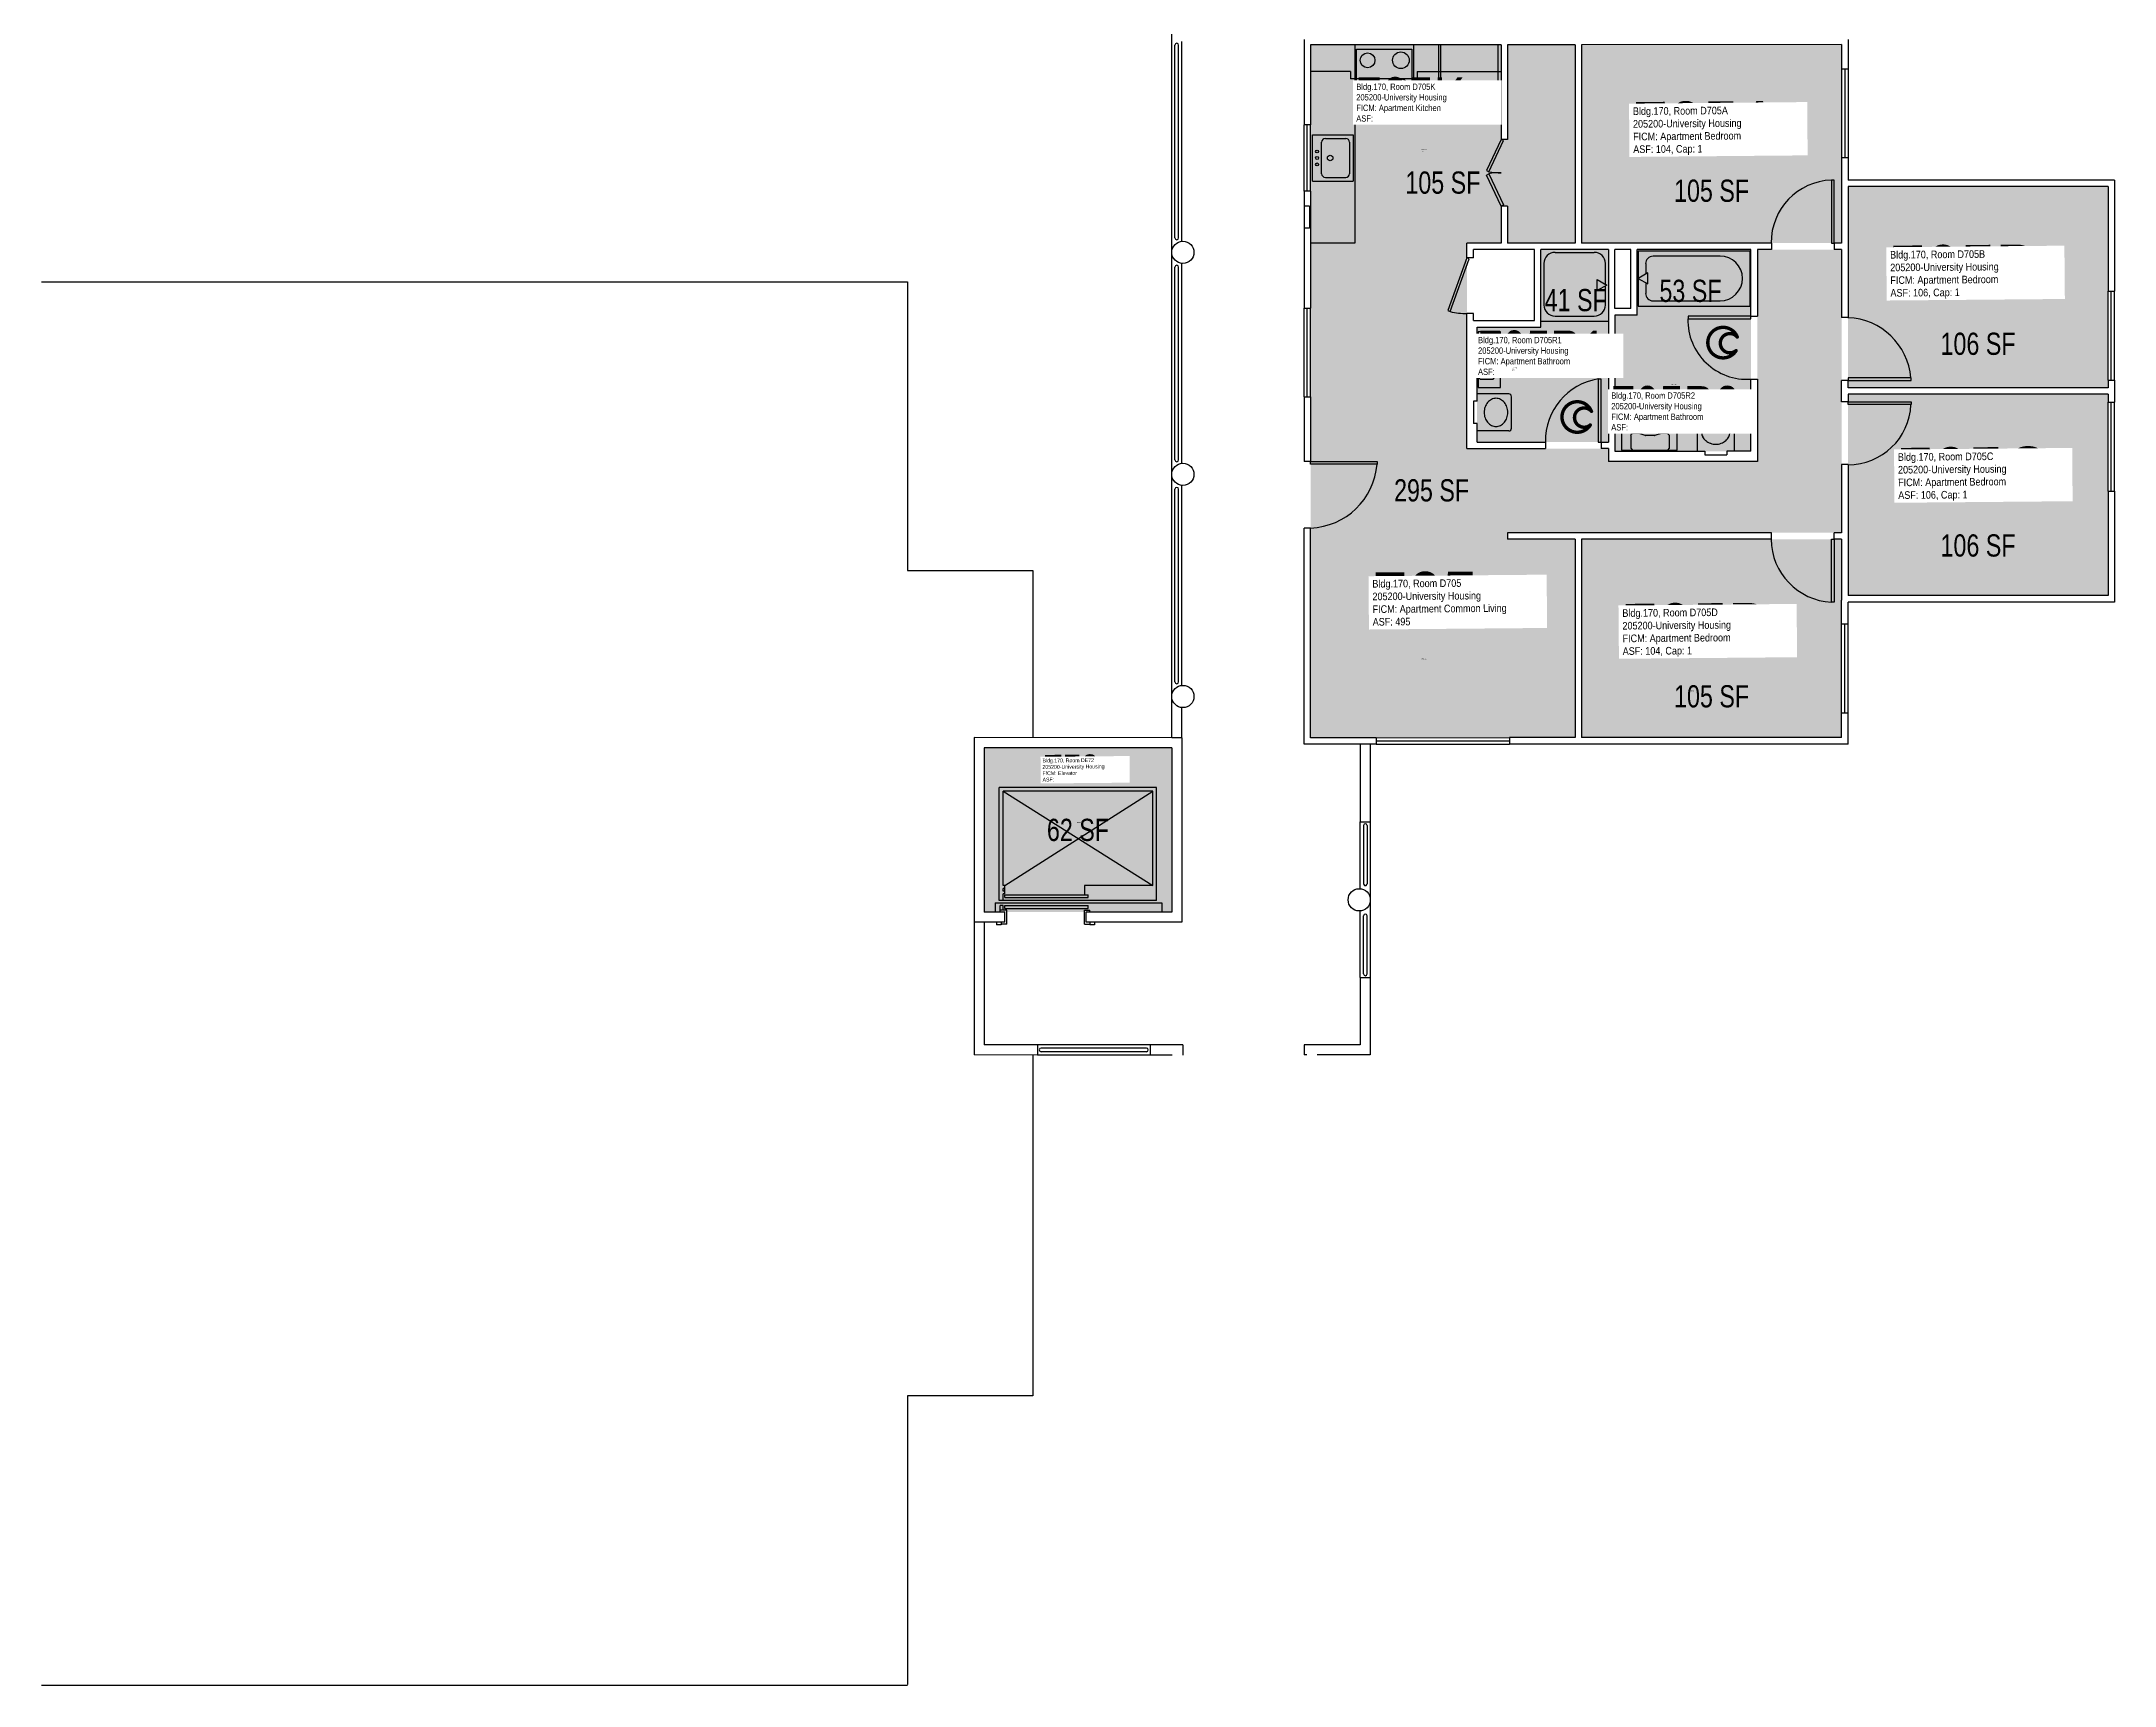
# Model space of a CAD drawing. Header units: inches. Extents: x -90 to 1915, y -86 to 2058.
# Drawn here: x 746 to 1866, y -86 to 802 of the extents above; entities that cross this region are included whole.
import ezdxf
from ezdxf.enums import TextEntityAlignment as Align

# ---------------------------------------------------------------- set-up
doc = ezdxf.new("R2010")
doc.units = ezdxf.units.IN
doc.header["$LTSCALE"] = 10
doc.header["$MEASUREMENT"] = 0
doc.layers.get('0').update_dxf_attribs({"linetype": 'CONTINUOUS'})
for name, color, linetype in [('A-COLS', 5, 'CONTINUOUS'), ('A-DOOR', 2, 'CONTINUOUS'), ('A-FLOR', 3, 'CONTINUOUS'), ('A-GLAZ', 1, 'CONTINUOUS'), ('A-IDEN-ICON', 4, 'CONTINUOUS'), ('A-IDEN-RNUM', 7, 'CONTINUOUS'), ('A-IDEN-SNUM', 4, 'CONTINUOUS'), ('A-IDEN-VNUM', 4, 'CONTINUOUS'), ('A-ROOF', 2, 'CONTINUOUS'), ('A-WALL', 5, 'CONTINUOUS'), ('AREA-TEXT', 3, 'CONTINUOUS'), ('P-SANR-FIXT', 2, 'CONTINUOUS'), ('Rooms-Category-Color', 7, 'CONTINUOUS'), ('Rooms-College-Color', 7, 'CONTINUOUS'), ('Rooms-Department-Color', 7, 'CONTINUOUS'), ('Rooms-Division-Color', 7, 'CONTINUOUS'), ('Rooms-Information', 7, 'CONTINUOUS')]:
    doc.layers.add(name, color=color, linetype=linetype)
doc.styles.add('CP_AREA', font='arial.ttf', dxfattribs={"height": 15})
doc.styles.add('CP_ROOMSNUMBER', font='arial.ttf', dxfattribs={"height": 1})
doc.styles.add('CP_ROOMVNUMBER', font='arial.ttf', dxfattribs={"width": 0.85, "height": 0.075})

# ---------------------------------------------------------------- blocks, each defined once
blk = doc.blocks.new('CPBATH')
at = {"color": 0, "linetype": 'ByBlock', "const_width": 0.0127}
for points in [[(0.0571, 0.0168, 0.861492), (-0.0551, 0, 1)], [(-0.0551, 0, 0.726902), (0.0487, -0.0337, 1)], [(0.0571, 0.0168, 0.729002), (-0.0084, -0.0042, 1)], [(-0.0084, -0.0042, 0.609468), (0.0487, -0.0337, 1)]]:
    blk.add_lwpolyline(points, format="xyb", dxfattribs=at)
at = {"color": 0, "linetype": 'ByBlock', "const_width": 0.00637}
for points in [[(0.0544, 0.0152, 1), (0.0599, 0.0184, 1)], [(0.0459, -0.0353, 1), (0.0515, -0.0321, 1)]]:
    blk.add_lwpolyline(points, format="xyb", close=True, dxfattribs=at)

msp = doc.modelspace()

# ---------------------------------------------------------------- hatches: boundary and pattern name
at = {"layer": 'Rooms-Category-Color', "true_color": 0x728ef3}
for points in [[(1534.8, 693.3), (1431.8, 693.3), (1431.8, 800.5), (1534.8, 800.5), (1534.8, 749.2), (1538.3, 749.2), (1538.3, 800.5), (1574.8, 800.5), (1574.8, 693.2), (1538.3, 693.2), (1538.3, 713.2), (1534.8, 713.2)], [(1578.3, 693.3), (1578.3, 800.5), (1718.8, 800.6), (1718.8, 693.3)], [(1722.3, 615.1), (1722.3, 723.8), (1862.8, 723.8), (1862.8, 615.1)], [(1718.8, 689.8), (1718.8, 536.8), (1538.3, 536.8), (1538.3, 533.3), (1574.8, 533.3), (1574.8, 426), (1431.8, 426), (1431.8, 693.3), (1516.3, 693.3), (1516.3, 582.3), (1592.8, 582.3), (1592.8, 575.3), (1673.3, 575.3), (1673.3, 689.8)], [(1521.8, 647.9), (1556.3, 647.9), (1556.3, 689.7), (1592.8, 689.7), (1592.8, 585.8), (1521.8, 585.8)], [(1669.8, 689.8), (1669.8, 580.8), (1596.3, 580.8), (1596.3, 654.4), (1608.3, 654.4), (1608.3, 689.7)], [(1722.3, 502.8), (1722.3, 611.6), (1862.8, 611.6), (1862.8, 502.8)], [(1578.3, 426.1), (1578.3, 533.3), (1718.8, 533.3), (1718.8, 426.1)]]:
    msp.add_hatch(color=171, dxfattribs=at).paths.add_polyline_path(points)
at = {"layer": 'Rooms-Category-Color', "true_color": 0xadadad}
msp.add_hatch(color=253, dxfattribs=at).paths.add_polyline_path([(1356.8, 420.5), (1255.5, 420.6), (1255.5, 331.8), (1356.8, 331.8)])
at = {"layer": 'Rooms-College-Color', "true_color": 0xadadad}
for points in [[(1534.8, 693.3), (1431.8, 693.3), (1431.8, 800.5), (1534.8, 800.5), (1534.8, 749.2), (1538.3, 749.2), (1538.3, 800.5), (1574.8, 800.5), (1574.8, 693.2), (1538.3, 693.2), (1538.3, 713.2), (1534.8, 713.2)], [(1578.3, 693.3), (1578.3, 800.5), (1718.8, 800.6), (1718.8, 693.3)], [(1722.3, 615.1), (1722.3, 723.8), (1862.8, 723.8), (1862.8, 615.1)], [(1718.8, 689.8), (1718.8, 536.8), (1538.3, 536.8), (1538.3, 533.3), (1574.8, 533.3), (1574.8, 426), (1431.8, 426), (1431.8, 693.3), (1516.3, 693.3), (1516.3, 582.3), (1592.8, 582.3), (1592.8, 575.3), (1673.3, 575.3), (1673.3, 689.8)], [(1521.8, 647.9), (1556.3, 647.9), (1556.3, 689.7), (1592.8, 689.7), (1592.8, 585.8), (1521.8, 585.8)], [(1669.8, 689.8), (1669.8, 580.8), (1596.3, 580.8), (1596.3, 654.4), (1608.3, 654.4), (1608.3, 689.7)], [(1722.3, 502.8), (1722.3, 611.6), (1862.8, 611.6), (1862.8, 502.8)], [(1578.3, 426.1), (1578.3, 533.3), (1718.8, 533.3), (1718.8, 426.1)], [(1356.8, 420.5), (1255.5, 420.6), (1255.5, 331.8), (1356.8, 331.8)]]:
    msp.add_hatch(color=253, dxfattribs=at).paths.add_polyline_path(points)
at = {"layer": 'Rooms-Department-Color', "true_color": 0x604aed}
for points in [[(1534.8, 693.3), (1431.8, 693.3), (1431.8, 800.5), (1534.8, 800.5), (1534.8, 749.2), (1538.3, 749.2), (1538.3, 800.5), (1574.8, 800.5), (1574.8, 693.2), (1538.3, 693.2), (1538.3, 713.2), (1534.8, 713.2)], [(1578.3, 693.3), (1578.3, 800.5), (1718.8, 800.6), (1718.8, 693.3)], [(1722.3, 615.1), (1722.3, 723.8), (1862.8, 723.8), (1862.8, 615.1)], [(1718.8, 689.8), (1718.8, 536.8), (1538.3, 536.8), (1538.3, 533.3), (1574.8, 533.3), (1574.8, 426), (1431.8, 426), (1431.8, 693.3), (1516.3, 693.3), (1516.3, 582.3), (1592.8, 582.3), (1592.8, 575.3), (1673.3, 575.3), (1673.3, 689.8)], [(1521.8, 647.9), (1556.3, 647.9), (1556.3, 689.7), (1592.8, 689.7), (1592.8, 585.8), (1521.8, 585.8)], [(1669.8, 689.8), (1669.8, 580.8), (1596.3, 580.8), (1596.3, 654.4), (1608.3, 654.4), (1608.3, 689.7)], [(1722.3, 502.8), (1722.3, 611.6), (1862.8, 611.6), (1862.8, 502.8)], [(1578.3, 426.1), (1578.3, 533.3), (1718.8, 533.3), (1718.8, 426.1)]]:
    msp.add_hatch(color=173, dxfattribs=at).paths.add_polyline_path(points)
at = {"layer": 'Rooms-Department-Color', "true_color": 0xacacac}
msp.add_hatch(color=253, dxfattribs=at).paths.add_polyline_path([(1356.8, 420.5), (1255.5, 420.6), (1255.5, 331.8), (1356.8, 331.8)])
at = {"layer": 'Rooms-Division-Color', "true_color": 0x604aed}
for points in [[(1534.8, 693.3), (1431.8, 693.3), (1431.8, 800.5), (1534.8, 800.5), (1534.8, 749.2), (1538.3, 749.2), (1538.3, 800.5), (1574.8, 800.5), (1574.8, 693.2), (1538.3, 693.2), (1538.3, 713.2), (1534.8, 713.2)], [(1578.3, 693.3), (1578.3, 800.5), (1718.8, 800.6), (1718.8, 693.3)], [(1722.3, 615.1), (1722.3, 723.8), (1862.8, 723.8), (1862.8, 615.1)], [(1718.8, 689.8), (1718.8, 536.8), (1538.3, 536.8), (1538.3, 533.3), (1574.8, 533.3), (1574.8, 426), (1431.8, 426), (1431.8, 693.3), (1516.3, 693.3), (1516.3, 582.3), (1592.8, 582.3), (1592.8, 575.3), (1673.3, 575.3), (1673.3, 689.8)], [(1521.8, 647.9), (1556.3, 647.9), (1556.3, 689.7), (1592.8, 689.7), (1592.8, 585.8), (1521.8, 585.8)], [(1669.8, 689.8), (1669.8, 580.8), (1596.3, 580.8), (1596.3, 654.4), (1608.3, 654.4), (1608.3, 689.7)], [(1722.3, 502.8), (1722.3, 611.6), (1862.8, 611.6), (1862.8, 502.8)], [(1578.3, 426.1), (1578.3, 533.3), (1718.8, 533.3), (1718.8, 426.1)]]:
    msp.add_hatch(color=173, dxfattribs=at).paths.add_polyline_path(points)
at = {"layer": 'Rooms-Division-Color', "true_color": 0xadadad}
msp.add_hatch(color=253, dxfattribs=at).paths.add_polyline_path([(1356.8, 420.5), (1255.5, 420.6), (1255.5, 331.8), (1356.8, 331.8)])

# ---------------------------------------------------------------- linework, layer by layer
at = {"layer": 'A-COLS'}
for centre in [(1362.8, 688.3, 0), (1362.8, 568.3, 0), (1362.8, 448.3, 0), (1458.1, 338.4, 0)]:
    msp.add_circle(centre, 6, dxfattribs=at)
at = {"layer": 'A-DOOR'}
for p, q in [((1534.8, 749.3), (1526.9, 732.5)), ((1528.2, 731.9), (1536, 748.7)), ((1536, 748.7), (1534.8, 749.3)), ((1526.9, 732.5), (1528.2, 731.9)), ((1526.9, 730.1), (1528.2, 730.7)), ((1534.8, 713.3), (1526.9, 730.1)), ((1528.2, 730.7), (1536, 713.9)), ((1713.3, 727.3), (1713.3, 693.3)), ((1714.8, 727.3), (1713.3, 727.3)), ((1714.8, 693.3), (1714.8, 727.3)), ((1536, 713.9), (1534.8, 713.3)), ((1516.3, 685.3), (1506, 656.8)), ((1507.3, 656.3), (1517.6, 684.8)), ((1517.6, 684.8), (1516.3, 685.3)), ((1713.3, 693.3), (1714.8, 693.3)), ((1506, 656.8), (1507.3, 656.3)), ((1635.8, 653.8), (1635.8, 652.4)), ((1669.8, 653.8), (1635.8, 653.8)), ((1635.8, 652.4), (1669.8, 652.4)), ((1669.8, 652.4), (1669.8, 653.8)), ((1587.3, 619.8), (1587.3, 585.8)), ((1588.8, 619.8), (1587.3, 619.8)), ((1588.8, 585.8), (1588.8, 619.8)), ((1756.3, 620.5), (1722.3, 620.5)), ((1722.3, 620.5), (1722.3, 619.1)), ((1722.3, 619.1), (1756.3, 619.1)), ((1756.3, 619.1), (1756.3, 620.5)), ((1722.3, 607.6), (1756.3, 607.6)), ((1722.3, 606.1), (1722.3, 607.6)), ((1756.3, 606.1), (1722.3, 606.1)), ((1756.3, 607.6), (1756.3, 606.1)), ((1587.3, 585.8), (1588.8, 585.8)), ((1431.8, 575.3), (1467.8, 575.3)), ((1431.8, 573.9), (1431.8, 575.3)), ((1467.8, 573.9), (1431.8, 573.9)), ((1467.8, 575.3), (1467.8, 573.9)), ((1713.3, 499.3), (1713.3, 533.3)), ((1713.3, 533.3), (1714.8, 533.3)), ((1714.8, 533.3), (1714.8, 499.3)), ((1714.8, 499.3), (1713.3, 499.3))]:
    msp.add_line(p, q, dxfattribs=at)
for centre, radius, start, end in [((1533.6, 757), 25.7, 257.7961, 272.6014), ((1533.6, 705.6), 25.7, 87.4007, 102.2059), ((1714.5, 693.6), 33.8, 92.006, 180.4338), ((1517.2, 701.8), 46.6, 257.7313, 268.8644), ((1667.6, 651.6), 31.9, 178.618, 273.8219), ((1720.9, 617.6), 35.4, 4.5734, 87.8665), ((1592.6, 586.4), 33.9, 98.9497, 180.9458), ((1722.3, 607.5), 34, 269.9183, 357.646), ((1430.3, 576.9), 37.6, 272.2533, 355.4491), ((1715.1, 533.6), 34.4, 180.5595, 267.0048)]:
    msp.add_arc(centre, radius, start, end, dxfattribs=at)
at = {"layer": 'A-FLOR'}
for p, q in [((1358.5, 696.1), (1358.5, 800.3)), ((1360.5, 696.1), (1360.5, 800.3)), ((1358.5, 576.1), (1358.5, 680.3)), ((1360.5, 576.1), (1360.5, 680.3)), ((1358.5, 456.2), (1358.5, 560.3)), ((1360.5, 456.2), (1360.5, 560.3)), ((1348.6, 399.1), (1263.6, 399.1)), ((1263.6, 338.1), (1263.6, 399.1)), ((1346.6, 397.1), (1265.6, 397.1)), ((1265.6, 346.1), (1265.6, 397.1)), ((1265.6, 397.1), (1346.6, 346.1)), ((1266.6, 346.1), (1346.6, 397.1)), ((1346.6, 346.1), (1346.6, 397.1)), ((1348.6, 338.1), (1348.6, 399.1)), ((1460.4, 378.5), (1460.4, 347.1)), ((1462.4, 378.5), (1462.4, 347.1)), ((1261.4, 336.8), (1261.4, 331.8)), ((1261.4, 336.8), (1351.4, 336.8)), ((1348.6, 338.1), (1263.6, 338.1)), ((1266.6, 346.1), (1265.6, 346.1)), ((1266.6, 344.6), (1265.6, 344.6)), ((1265.6, 343.1), (1265.6, 344.6)), ((1266.6, 343.1), (1265.6, 343.1)), ((1265.6, 338.1), (1265.6, 341.6)), ((1266.6, 341.6), (1265.6, 341.6)), ((1266.6, 341.6), (1266.6, 346.1)), ((1266.6, 339.6), (1266.6, 341.1)), ((1266.6, 341.1), (1311.6, 341.1)), ((1266.6, 339.6), (1311.6, 339.6)), ((1309.6, 346.1), (1309.6, 341.1)), ((1346.6, 346.1), (1309.6, 346.1)), ((1311.6, 339.6), (1311.6, 341.1)), ((1351.4, 336.8), (1351.4, 331.8)), ((1262.1, 326.3), (1262.1, 324.8)), ((1264.1, 331.8), (1264.1, 335.3)), ((1265.6, 335.3), (1264.1, 335.3)), ((1265.4, 332.8), (1264.4, 332.8)), ((1264.6, 326.3), (1264.6, 324.8)), ((1267.6, 325.3), (1264.6, 325.3)), ((1265.6, 332.8), (1265.6, 335.3)), ((1267.6, 332.8), (1265.6, 332.8)), ((1266.6, 333.8), (1266.6, 335.3)), ((1266.6, 335.3), (1311.6, 335.3)), ((1266.6, 333.8), (1311.6, 333.8)), ((1267.6, 325.3), (1267.6, 332.8)), ((1309.6, 332.8), (1312.6, 332.8)), ((1309.6, 325.3), (1309.6, 332.8)), ((1309.6, 325.3), (1312.6, 325.3)), ((1311.6, 333.8), (1311.6, 335.3)), ((1312.6, 331.8), (1312.6, 332.8)), ((1312.6, 326.3), (1312.6, 324.8)), ((1312.6, 326.3), (1312.6, 325.3)), ((1315.1, 326.3), (1315.1, 324.8)), ((1460.4, 298.4), (1460.4, 329.7)), ((1462.4, 298.4), (1462.4, 329.7)), ((1264.6, 324.8), (1262.1, 324.8)), ((1315.1, 324.8), (1312.6, 324.8)), ((1343.1, 258.3), (1286.2, 258.3)), ((1343.1, 256.3), (1286.2, 256.3))]:
    msp.add_line(p, q, dxfattribs=at)
at = {"layer": 'A-FLOR', "extrusion": (-3.39441e-09, 0.000187714, 1)}
for centre, start, end in [((1359.5, 800.3, 0.2), 0.001, 180.001), ((1359.5, 696.1, 0.1), 180.001, 0.001), ((1359.5, 680.3, 0.1), 0.001, 180.001), ((1359.5, 576.1, 0.1), 180.001, 0.001), ((1359.5, 560.3, 0.1), 0.001, 180.001), ((1359.5, 456.2, 0.1), 180.001, 0.001)]:
    msp.add_arc(centre, 1, start, end, dxfattribs=at)
at = {"layer": 'A-FLOR', "extrusion": (6.6888e-08, 0.000616352, 1)}
for centre, start, end in [((1461.4, 378.5, 0.2), 359.9938, 179.9938), ((1461.4, 347.1, 0.2), 179.9859, 359.9938)]:
    msp.add_arc(centre, 1, start, end, dxfattribs=at)
at = {"layer": 'A-FLOR', "extrusion": (-6.64482e-08, -0.000616352, 1)}
for centre, start, end in [((1461.4, 329.7, -0.2), 359.9938, 179.9938), ((1461.4, 298.4, -0.2), 179.9939, 359.9937)]:
    msp.add_arc(centre, 1, start, end, dxfattribs=at)
at = {"layer": 'A-FLOR', "extrusion": (-0.001852, 2.01619e-07, 0.999998)}
for centre, start, end in [((1286.2, 257.3, -2.4), 89.9938, 269.9938), ((1343.1, 257.3, -2.5), 269.9938, 89.9938)]:
    msp.add_arc(centre, 1, start, end, dxfattribs=at)
at = {"layer": 'A-GLAZ'}
for p, q in [((1718.8, 787.3), (1718.8, 739.3)), ((1720.5, 787.3), (1720.5, 739.3)), ((1722.3, 787.3), (1722.3, 739.3)), ((1428.3, 721.3), (1428.3, 757.3)), ((1430, 721.3), (1430, 757.3)), ((1431.8, 721.3), (1431.8, 757.3)), ((1862.8, 619.3), (1862.8, 667.3)), ((1864.5, 619.3), (1864.5, 667.3)), ((1866.3, 619.3), (1866.3, 667.3)), ((1428.3, 610.2), (1428.3, 658.2)), ((1430, 610.2), (1430, 658.2)), ((1431.8, 610.2), (1431.8, 658.2)), ((1862.8, 559.3), (1862.8, 607.3)), ((1864.5, 559.3), (1864.5, 607.3)), ((1866.3, 559.3), (1866.3, 607.3)), ((1718.8, 439.3), (1718.8, 487.3)), ((1720.5, 439.3), (1720.5, 487.3)), ((1722.3, 439.3), (1722.3, 487.3)), ((1467.3, 426), (1539.3, 426.1)), ((1467.3, 424.3), (1539.3, 424.3)), ((1467.3, 422.5), (1539.3, 422.6))]:
    msp.add_line(p, q, dxfattribs=at)
at = {"layer": 'A-ROOF'}
for p, q in [((746, 672.3), (1214, 672.3)), ((1214, 672.3), (1214, 516.3)), ((1214, 516.3), (1281.7, 516.3)), ((1281.7, 516.3), (1281.7, 426.1)), ((1281.7, 254.5), (1281.7, 70.4)), ((1214, 70.3), (1214, -85.7)), ((1281.7, 70.3), (1214, 70.3)), ((1214, -86.2), (746, -86.2))]:
    msp.add_line(p, q, dxfattribs=at)
at = {"layer": 'A-WALL'}
for p, q in [((1356.8, 688.2), (1356.8, 808.4)), ((1362.3, 694.2), (1362.3, 802.2)), ((1428.3, 803.3), (1428.3, 757.3)), ((1534.8, 800.5), (1431.8, 800.5)), ((1431.8, 800.5), (1431.8, 757.3)), ((1534.8, 800.5), (1534.8, 749.3)), ((1574.8, 800.5), (1538.3, 800.5)), ((1538.3, 800.5), (1538.3, 749.3)), ((1574.8, 800.5), (1574.8, 693.3)), ((1718.8, 800.6), (1578.3, 800.5)), ((1578.3, 800.5), (1578.3, 693.3)), ((1718.8, 800.6), (1718.8, 787.3)), ((1722.3, 803.3), (1722.3, 787.3)), ((1722.3, 787.3), (1718.8, 787.3)), ((1431.8, 757.3), (1428.3, 757.3)), ((1538.3, 749.3), (1534.8, 749.3)), ((1722.3, 739.3), (1718.8, 739.3)), ((1718.8, 739.3), (1718.8, 726.3)), ((1718.8, 728.3), (1718.8, 693.3)), ((1722.3, 739.3), (1722.3, 727.3)), ((1431.8, 721.3), (1428.3, 721.3)), ((1428.3, 721.3), (1428.3, 713.3)), ((1431.8, 721.3), (1431.8, 693.3)), ((1866.3, 727.3), (1722.3, 727.3)), ((1862.8, 723.8), (1722.3, 723.8)), ((1722.3, 723.8), (1722.3, 653.1)), ((1862.8, 723.8), (1862.8, 667.3)), ((1866.3, 727.3), (1866.3, 667.3)), ((1428.3, 713.3), (1428.3, 701.3)), ((1431.3, 713.3), (1428.3, 713.3)), ((1431.3, 713.3), (1431.3, 701.3)), ((1538.3, 713.3), (1534.8, 713.3)), ((1534.8, 713.3), (1534.8, 693.3)), ((1538.3, 713.3), (1538.3, 693.3)), ((1428.3, 701.3), (1428.3, 658.2)), ((1431.3, 701.3), (1428.3, 701.3)), ((1356.8, 568.5), (1356.8, 688.2)), ((1431.8, 693.3), (1431.8, 658.2)), ((1516.3, 685.3), (1516.3, 693.3)), ((1534.8, 693.3), (1516.3, 693.3)), ((1519.8, 685.3), (1516.3, 685.3)), ((1519.8, 685.3), (1519.8, 689.8)), ((1552.8, 689.8), (1519.8, 689.8)), ((1574.8, 693.3), (1538.3, 693.3)), ((1552.8, 651.4), (1552.8, 689.8)), ((1556.3, 647.9), (1556.3, 689.8)), ((1592.8, 689.8), (1556.3, 689.8)), ((1680.8, 693.3), (1578.3, 693.3)), ((1592.8, 689.8), (1592.8, 585.8)), ((1596.3, 657.9), (1596.3, 689.8)), ((1604.8, 689.8), (1596.3, 689.8)), ((1604.8, 657.9), (1604.8, 689.8)), ((1608.3, 654.4), (1608.3, 689.8)), ((1669.8, 689.8), (1608.3, 689.8)), ((1669.8, 653.8), (1669.8, 689.8)), ((1673.3, 689.8), (1673.3, 653.8)), ((1680.8, 689.8), (1673.3, 689.8)), ((1680.8, 693.3), (1680.8, 689.8)), ((1714.8, 693.3), (1714.8, 689.8)), ((1718.8, 693.3), (1714.8, 693.3)), ((1718.8, 689.8), (1714.8, 689.8)), ((1718.8, 689.8), (1718.8, 653.1)), ((1362.3, 574.2), (1362.3, 682.2)), ((1862.8, 667.3), (1866.3, 667.3)), ((1428.3, 658.2), (1431.8, 658.2)), ((1519.8, 655.3), (1516.3, 655.3)), ((1516.3, 582.3), (1516.3, 655.3)), ((1519.8, 651.4), (1519.8, 655.3)), ((1519.8, 651.4), (1552.8, 651.4)), ((1604.8, 657.9), (1596.3, 657.9)), ((1596.3, 654.4), (1596.3, 580.8)), ((1608.3, 654.4), (1596.3, 654.4)), ((1669.8, 653.8), (1673.3, 653.8)), ((1722.3, 653.1), (1718.8, 653.1)), ((1521.8, 607.8), (1521.8, 647.9)), ((1521.8, 647.9), (1556.3, 647.9)), ((1669.8, 619.8), (1673.3, 619.8)), ((1669.8, 580.8), (1669.8, 619.8)), ((1673.3, 619.8), (1673.3, 575.3)), ((1722.3, 619.1), (1718.8, 619.1)), ((1718.8, 607.6), (1718.8, 619.1)), ((1722.3, 615.1), (1722.3, 619.1)), ((1862.8, 619.3), (1862.8, 615.1)), ((1862.8, 619.3), (1866.3, 619.3)), ((1866.3, 619.3), (1866.3, 607.3)), ((1428.3, 610.2), (1431.8, 610.2)), ((1428.3, 610.2), (1428.3, 575.3)), ((1431.8, 610.2), (1431.8, 575.3)), ((1521.8, 607.8), (1519.8, 607.8)), ((1519.8, 607.8), (1519.8, 595.8)), ((1722.3, 607.6), (1718.8, 607.6)), ((1862.8, 615.1), (1722.3, 615.1)), ((1722.3, 611.6), (1722.3, 607.6)), ((1862.8, 611.6), (1722.3, 611.6)), ((1862.8, 611.6), (1862.8, 607.3)), ((1862.8, 607.3), (1866.3, 607.3)), ((1521.8, 595.8), (1519.8, 595.8)), ((1521.8, 585.8), (1521.8, 595.8)), ((1521.8, 585.8), (1558.8, 585.8)), ((1558.8, 585.8), (1558.8, 582.3)), ((1588.8, 585.8), (1592.8, 585.8)), ((1588.8, 585.8), (1588.8, 582.3)), ((1431.8, 575.3), (1428.3, 575.3)), ((1516.3, 582.3), (1558.8, 582.3)), ((1592.8, 582.3), (1588.8, 582.3)), ((1592.8, 582.3), (1592.8, 575.3)), ((1673.3, 575.3), (1592.8, 575.3)), ((1596.3, 580.8), (1644.8, 580.8)), ((1644.8, 580.8), (1644.8, 578.8)), ((1644.8, 578.8), (1656.8, 578.8)), ((1669.8, 580.8), (1656.8, 580.8)), ((1656.8, 580.8), (1656.8, 578.8)), ((1722.3, 573.6), (1718.8, 573.6)), ((1718.8, 573.6), (1718.8, 536.8)), ((1722.3, 573.6), (1722.3, 502.8)), ((1356.8, 448.5), (1356.8, 568.5)), ((1362.3, 454.3), (1362.3, 562.2)), ((1862.8, 559.3), (1862.8, 502.8)), ((1862.8, 559.3), (1866.3, 559.3)), ((1866.3, 559.3), (1866.3, 499.3)), ((1428.3, 422.5), (1428.3, 539.3)), ((1431.8, 539.3), (1428.3, 539.3)), ((1431.8, 426), (1431.8, 539.3)), ((1538.3, 536.8), (1538.3, 533.3)), ((1680.8, 536.8), (1538.3, 536.8)), ((1574.8, 533.3), (1538.3, 533.3)), ((1574.8, 533.3), (1574.8, 426.1)), ((1578.3, 533.3), (1578.3, 426.1)), ((1680.8, 533.3), (1578.3, 533.3)), ((1680.8, 533.3), (1680.8, 536.8)), ((1718.8, 536.8), (1714.8, 536.8)), ((1714.8, 533.3), (1714.8, 536.8)), ((1718.8, 533.3), (1714.8, 533.3)), ((1718.8, 533.3), (1718.8, 500.3)), ((1718.8, 487.3), (1718.8, 500.3)), ((1862.8, 502.8), (1722.3, 502.8)), ((1722.3, 487.3), (1722.3, 499.3)), ((1866.3, 499.3), (1722.3, 499.3)), ((1722.3, 487.3), (1718.8, 487.3)), ((1356.8, 426), (1356.8, 448.5)), ((1362.3, 426), (1362.3, 442.3)), ((1718.8, 426.1), (1718.8, 439.3)), ((1722.3, 439.3), (1718.8, 439.3)), ((1722.3, 422.6), (1722.3, 439.3)), ((1356.8, 426), (1250, 426.1)), ((1250, 426.1), (1250, 329.8)), ((1362.3, 426), (1356.8, 426)), ((1362.3, 426), (1362.3, 326.3)), ((1467.3, 426), (1431.8, 426)), ((1467.3, 426), (1467.3, 422.5)), ((1539.3, 426.1), (1539.3, 422.6)), ((1574.8, 426.1), (1539.3, 426.1)), ((1718.8, 426.1), (1578.3, 426.1)), ((1255.5, 420.6), (1255.5, 331.8)), ((1356.8, 420.5), (1255.5, 420.6)), ((1356.8, 420.5), (1356.8, 331.8)), ((1467.3, 422.5), (1428.3, 422.5)), ((1458.6, 422.5), (1458.6, 380.5)), ((1464.1, 422.5), (1464.1, 380.5)), ((1722.3, 422.6), (1539.3, 422.6)), ((1458.6, 344.4), (1458.6, 380.5)), ((1458.6, 380.5), (1464.1, 380.5)), ((1464.1, 380.5), (1464.1, 296.5)), ((1250, 329.8), (1250, 326.3)), ((1266.6, 326.3), (1250, 326.3)), ((1250, 326.3), (1250, 254.6)), ((1266.6, 331.8), (1255.5, 331.8)), ((1255.5, 326.3), (1255.5, 260.1)), ((1266.6, 326.3), (1266.6, 331.8)), ((1356.8, 331.8), (1310.6, 331.8)), ((1310.6, 326.3), (1310.6, 331.8)), ((1362.3, 326.3), (1310.6, 326.3)), ((1458.6, 296.5), (1458.6, 332.4)), ((1458.6, 296.5), (1464.1, 296.5)), ((1458.6, 296.5), (1458.6, 260.1)), ((1464.1, 296.5), (1464.1, 254.6)), ((1284.2, 260), (1255.5, 260.1)), ((1284.2, 260), (1284.2, 254.5)), ((1345.1, 260), (1284.2, 260)), ((1362.8, 260), (1345.1, 260)), ((1345.1, 260), (1345.1, 254.5)), ((1362.8, 260), (1362.8, 254.5)), ((1458.6, 260.1), (1428.3, 260.1)), ((1428.3, 260.1), (1428.3, 254.6)), ((1284.2, 254.5), (1250, 254.6)), ((1345.1, 254.5), (1284.2, 254.5)), ((1357.1, 254.5), (1345.1, 254.5)), ((1362.8, 254.5), (1362.7, 254.5)), ((1429.7, 254.6), (1428.3, 254.6)), ((1464.1, 254.6), (1435.3, 254.6))]:
    msp.add_line(p, q, dxfattribs=at)
at = {"layer": 'P-SANR-FIXT'}
for p, q in [((1455.8, 800.5), (1455.8, 693.3)), ((1456.6, 772.1), (1456.6, 798.1)), ((1456.6, 798.1), (1486.6, 798.1)), ((1486.6, 798.1), (1486.6, 772.1)), ((1487.6, 776.6), (1487.6, 800.5)), ((1501.1, 776.6), (1501.1, 800.5)), ((1502.1, 800.5), (1502.1, 773.1)), ((1533.1, 800.5), (1502.1, 800.5)), ((1533.1, 773.1), (1533.1, 800.5)), ((1453.4, 786.1), (1431.8, 786.1)), ((1453.4, 786.1), (1453.4, 782.1)), ((1489.4, 786.1), (1489.4, 782.1)), ((1489.4, 786.1), (1534.8, 786.1)), ((1489.4, 782.1), (1453.4, 782.1)), ((1501.1, 776.6), (1487.6, 776.6)), ((1502.1, 775.3), (1533.1, 775.3)), ((1502.1, 773.1), (1533.1, 773.1)), ((1486.6, 772.1), (1456.6, 772.1)), ((1432.8, 726.8), (1432.8, 751.8)), ((1432.8, 751.8), (1454.8, 751.8)), ((1454.8, 751.8), (1454.8, 726.8)), ((1437.8, 730.8), (1437.8, 747.8)), ((1439.8, 749.8), (1450.8, 749.8)), ((1452.8, 747.8), (1452.8, 730.8)), ((1439.8, 728.8), (1450.8, 728.8)), ((1432.8, 726.8), (1454.8, 726.8)), ((1455.8, 693.3), (1431.8, 693.3)), ((1563.9, 688.3), (1585.1, 688.3)), ((1608.9, 689.2), (1608.9, 659.2)), ((1608.9, 689.2), (1669.1, 689.2)), ((1653.1, 686.2), (1616.9, 686.2)), ((1669.1, 689.2), (1669.1, 659.2)), ((1557.9, 682.3), (1557.9, 659.8)), ((1586.7, 673.6), (1591.9, 670.6)), ((1586.7, 667.6), (1586.7, 673.6)), ((1591.1, 671), (1591.1, 682.3)), ((1614.1, 677.2), (1608.9, 674.2)), ((1608.9, 674.2), (1614.1, 671.2)), ((1612.9, 682.2), (1612.9, 676.5)), ((1614.1, 671.2), (1614.1, 677.2)), ((1591.9, 670.6), (1586.7, 667.6)), ((1591.1, 659.8), (1591.1, 670.1)), ((1612.9, 671.9), (1612.9, 666.1)), ((1616.9, 662.1), (1653.1, 662.1)), ((1592.8, 650.9), (1556.3, 650.9)), ((1563.9, 653.8), (1585.1, 653.8)), ((1608.9, 659.2), (1669.1, 659.2)), ((1522.4, 645.3), (1522.4, 615.3)), ((1534.4, 645.3), (1522.4, 645.3)), ((1523.4, 640.8), (1522.4, 639.8)), ((1522.4, 639.8), (1522.4, 620.8)), ((1530.4, 640.8), (1523.4, 640.8)), ((1531.4, 639.8), (1530.4, 640.8)), ((1531.4, 636.3), (1531.4, 639.8)), ((1534.4, 615.3), (1534.4, 645.3)), ((1530.4, 632.9), (1531.4, 636.3)), ((1530.4, 627.8), (1530.4, 632.7)), ((1531.4, 624.3), (1530.4, 627.8)), ((1522.4, 620.8), (1523.4, 619.8)), ((1523.4, 619.8), (1530.4, 619.8)), ((1530.4, 619.8), (1531.2, 620.7)), ((1531.4, 621), (1531.4, 624.3)), ((1538.9, 611.8), (1521.8, 611.8)), ((1522.4, 615.3), (1534.4, 615.3)), ((1540.4, 593.3), (1540.4, 610.3)), ((1640.8, 597.9), (1640.8, 580.8)), ((1659.3, 599.4), (1642.3, 599.4)), ((1660.8, 597.9), (1660.8, 580.8)), ((1538.9, 591.8), (1521.8, 591.8)), ((1629.9, 593.4), (1599.9, 593.4)), ((1599.9, 593.4), (1599.9, 581.4)), ((1604.8, 589.3), (1604.8, 582.4)), ((1605.8, 590.4), (1604.9, 589.6)), ((1609.3, 590.4), (1605.8, 590.4)), ((1612.7, 589.4), (1609.3, 590.4)), ((1617.7, 589.4), (1612.8, 589.4)), ((1621.3, 590.4), (1617.8, 589.4)), ((1624.6, 590.4), (1621.3, 590.4)), ((1625.8, 589.4), (1624.9, 590.3)), ((1625.8, 582.4), (1625.8, 589.4)), ((1629.9, 581.4), (1629.9, 593.4)), ((1599.9, 581.4), (1629.9, 581.4)), ((1604.8, 582.4), (1605.8, 581.4)), ((1605.8, 581.4), (1624.8, 581.4)), ((1624.8, 581.4), (1625.8, 582.4))]:
    msp.add_line(p, q, dxfattribs=at)
for centre, radius in [((1462.6, 792.1), 4), ((1480.6, 792.1), 4.5), ((1462.6, 778.1), 4.5), ((1480.6, 778.1), 4), ((1435.3, 742.8), 0.791), ((1435.3, 739.3), 0.791), ((1442.4, 739.3), 1.5), ((1435.3, 735.8), 0.791)]:
    msp.add_circle(centre, radius, dxfattribs=at)
for centre, radius, start, end in [((1439.8, 747.8), 2, 90.001, 180.001), ((1450.8, 747.8), 2, 0.001, 90.001), ((1439.8, 730.8), 2, 180.001, 270.001), ((1450.8, 730.8), 2, 270.001, 0.001), ((1563.9, 682.3), 6, 90.001, 180.001), ((1585.1, 682.3), 6, 0.001, 90.001), ((1616.9, 682.2), 4.02, 90.001, 180.001), ((1653.1, 674.2), 12.1, 270.001, 90.001), ((1616.9, 666.1), 4.02, 180.001, 270.001), ((1563.9, 659.8), 6, 180.001, 270.001), ((1585.1, 659.8), 6, 270.001, 0.001), ((1530.8, 632.7), 0.418, 164.0556, 180.001), ((1538.2, 630.3), 6.3, 153.2998, 180.001), ((1538.2, 630.3), 6.3, 180.001, 206.7022), ((1539.6, 629.6), 7.89, 129.4735, 153.2998), ((1539.6, 631), 7.89, 206.7022, 230.5286), ((1540.5, 628.5), 9.33, 108.8364, 129.4735), ((1541.1, 626.7), 11.2, 90.001, 108.8364), ((1541.7, 629.4), 8.55, 71.1657, 93.7765), ((1541.1, 627.8), 10.2, 50.5286, 71.1657), ((1542.6, 629.6), 7.89, 26.7022, 50.5286), ((1542.6, 631), 7.89, 309.4735, 333.2998), ((1544.1, 630.3), 6.3, 0.001, 26.7022), ((1544.1, 630.3), 6.3, 333.2998, 0.001), ((1530.9, 621), 0.418, 315.001, 0.001), ((1540.5, 632.1), 9.33, 230.5286, 251.1657), ((1541.1, 633.9), 11.2, 251.1657, 270.001), ((1541.1, 633.9), 11.2, 270.001, 288.8364), ((1541.7, 632.1), 9.33, 288.8364, 309.4735), ((1533.3, 602.2), 7.65, 139.9001, 160.7717), ((1532.5, 602.9), 6.59, 116.1926, 139.9001), ((1532, 604), 5.42, 90.001, 116.1926), ((1532, 604), 5.42, 63.8095, 90.001), ((1531.5, 602.9), 6.59, 40.1019, 63.8095), ((1530.7, 602.2), 7.65, 19.2304, 40.1019), ((1538.9, 610.3), 1.5, 0.001, 90.001), ((1617.8, 600.2), 10.2, 140.5286, 161.1657), ((1616, 601.7), 7.89, 116.7022, 140.5286), ((1615.3, 603.1), 6.3, 90.001, 116.7022), ((1615.3, 603.1), 6.3, 63.2998, 90.001), ((1614.6, 601.7), 7.89, 39.4735, 63.2998), ((1613.4, 600.8), 9.33, 18.8364, 39.4735), ((1534.6, 601.8), 9, 160.7717, 180.001), ((1534.6, 601.8), 9, 180.001, 199.2304), ((1533.3, 601.4), 7.65, 199.2304, 220.1019), ((1532.5, 600.7), 6.59, 220.1019, 243.8095), ((1532, 599.6), 5.42, 243.8095, 270.001), ((1532, 599.6), 5.42, 270.001, 296.1926), ((1531.5, 600.7), 6.59, 296.1926, 319.9001), ((1530.7, 601.4), 7.65, 319.9001, 340.7717), ((1529.4, 601.8), 9, 0.001, 19.2304), ((1529.4, 601.8), 9, 340.7717, 0.001), ((1616.2, 600.8), 8.55, 161.1657, 183.7765), ((1618.8, 600.2), 11.2, 180.001, 198.8364), ((1617.1, 599.6), 9.33, 198.8364, 219.4735), ((1613.4, 599.6), 9.33, 320.5286, 341.1657), ((1611.7, 600.2), 11.2, 0.001, 18.8364), ((1611.7, 600.2), 11.2, 341.1657, 0.001), ((1642.3, 597.9), 1.5, 90.001, 180.001), ((1649.6, 590.5), 6.59, 130.1019, 153.8095), ((1650.3, 589.7), 7.65, 109.2304, 130.1019), ((1650.8, 588.4), 9, 90.001, 109.2304), ((1650.8, 588.4), 9, 70.7717, 90.001), ((1651.2, 589.7), 7.65, 49.9001, 70.7717), ((1651.9, 590.5), 6.59, 26.1926, 49.9001), ((1659.3, 597.9), 1.5, 0.001, 90.001), ((1538.9, 593.3), 1.5, 270.001, 0.001), ((1605.2, 589.3), 0.418, 135.001, 180.001), ((1616, 598.7), 7.89, 219.4735, 243.2998), ((1615.3, 597.3), 6.3, 243.2998, 270.001), ((1612.8, 589.8), 0.418, 254.0556, 270.001), ((1615.3, 597.3), 6.3, 270.001, 296.7022), ((1617.7, 589.8), 0.418, 270.001, 285.9464), ((1614.6, 598.7), 7.89, 296.7022, 320.5286), ((1624.6, 590), 0.418, 45.001, 90.001), ((1648.6, 591), 5.42, 153.8095, 180.001), ((1648.6, 591), 5.42, 180.001, 206.1926), ((1649.6, 591.5), 6.59, 206.1926, 229.9001), ((1650.3, 592.4), 7.65, 229.9001, 250.7717), ((1650.8, 593.6), 9, 250.7717, 270.001), ((1650.8, 593.6), 9, 270.001, 289.2304), ((1651.2, 592.4), 7.65, 289.2304, 310.1019), ((1651.9, 591.5), 6.59, 310.1019, 333.8095), ((1652.9, 591), 5.42, 0.001, 26.1926), ((1652.9, 591), 5.42, 333.8095, 0.001)]:
    msp.add_arc(centre, radius, start, end, dxfattribs=at)

# ---------------------------------------------------------------- block references
at = {"layer": 'A-IDEN-ICON', "xscale": 143.9999999956541, "yscale": 143.9999999956541, "zscale": 143.9999999956541, "rotation": 4.419026152600031}
for p in [(1654.4, 639.5), (1575.6, 599.3)]:
    msp.add_blockref('CPBATH', p, dxfattribs=at)

# ---------------------------------------------------------------- texts
at = {"layer": 'A-IDEN-RNUM', "style": 'CP_ROOMSNUMBER'}
for s, rotation, p in [('0705-K0', 358.9, (1491.4, 742.7)), ('0705-A0', 0.5003, (1642.8, 723.6)), ('0705-B0', 0.5331, (1781.3, 643.4)), ('0705-R1', 358.9, (1540.7, 624.5)), ('0705-R2', 358.9, (1626.6, 615.8)), ('0705-C0', 0.5003, (1787.6, 534.6)), ('0705-00', 0.5331, (1491.5, 468.4)), ('0705-D0', 0.5331, (1636.3, 451)), ('0E72-00', 0.5338, (1305.5, 380))]:
    msp.add_text(s, height=0.36, rotation=rotation, dxfattribs=at).set_placement(p)
at = {"layer": 'A-IDEN-SNUM', "style": 'CP_ROOMSNUMBER'}
for s, rotation, p in [('1700D705K0', 358.9, (1491.4, 743.7)), ('1700D705A0', 0.5003, (1642.8, 723.6)), ('1700D705B0', 0.5331, (1781.3, 643.4)), ('1700D705R1', 358.9, (1540.7, 625.6)), ('1700D705R2', 358.9, (1626.6, 616.6)), ('1700D705C0', 0.5003, (1787.6, 534.6)), ('1700D70500', 0.5331, (1491.5, 468.4)), ('1700D705D0', 0.5331, (1636.3, 451)), ('1700DE7200', 0.5338, (1305.5, 380))]:
    msp.add_text(s, height=0.36, rotation=rotation, dxfattribs=at).set_placement(p)
at = {"layer": 'A-IDEN-VNUM', "style": 'CP_ROOMVNUMBER'}
for s, width, p in [('705K', 0.75, (1456.5, 758.9, 0)), ('705R1', 0.7, (1522.3, 622)), ('705R2', 0.7, (1594.3, 592))]:
    msp.add_text(s, height=24, dxfattribs=dict(at, width=width)).set_placement(p)
at = {"layer": 'A-IDEN-VNUM', "style": 'CP_ROOMVNUMBER', "width": 0.85}
for s, height, rotation, p in [('705A', 28.8, 0.5044, (1606.2, 740.7)), ('705B', 28.8, 0.5003, (1745.2, 663.1)), ('705C', 28.8, 0.5003, (1749.4, 553.8)), ('705', 28.8, 0.5003, (1465.4, 486.5)), ('705D', 28.8, 0.5003, (1600.5, 469.5)), ('E72', 14.4, 0.5003, (1287, 402.3))]:
    msp.add_text(s, height=height, rotation=rotation, dxfattribs=at).set_placement(p)
at = {"layer": 'AREA-TEXT', "style": 'CP_AREA', "width": 0.75}
for s, p in [('105 SF', (1503.3, 726)), ('105 SF', (1648.5, 721.6)), ('53 SF', (1637.1, 667.5)), ('41 SF', (1575.1, 662.5)), ('106 SF', (1792.5, 638.9)), ('295 SF', (1497.2, 559.7)), ('106 SF', (1792.5, 529.9)), ('105 SF', (1648.5, 448.4)), ('62 SF', (1306.1, 376.2))]:
    msp.add_text(s, height=12, dxfattribs=at).set_placement(p, align=Align.MIDDLE_CENTER)

# ---------------------------------------------------------------- next in the draw order: texts
at = {"layer": 'Rooms-Information', "char_height": 3.429, "width": 76.8, "attachment_point": 7, "style": 'CP_ROOMVNUMBER', "bg_fill": 3, "box_fill_scale": 1.5, "bg_fill_color": 256, "bg_fill_true_color": 13158600, "bg_fill_transparency": 0}
for s, insert in [('Bldg.170, Room D705K^M^J205200-University Housing^M^JFICM: Apartment Kitchen^M^JASF: ', (1456.5, 758.9, 0)), ('Bldg.170, Room D705R1^M^J205200-University Housing^M^JFICM: Apartment Bathroom^M^JASF: ', (1522.3, 622)), ('Bldg.170, Room D705R2^M^J205200-University Housing^M^JFICM: Apartment Bathroom^M^JASF: ', (1594.3, 592))]:
    msp.add_mtext(s, dxfattribs=dict(at, insert=insert))
at = {"layer": 'Rooms-Information', "attachment_point": 7, "style": 'CP_ROOMVNUMBER', "bg_fill": 3, "box_fill_scale": 1.5, "bg_fill_color": 256, "bg_fill_true_color": 13158600, "bg_fill_transparency": 0}
for s, insert, char_height, width, rotation in [('Bldg.170, Room D705A^M^J205200-University Housing^M^JFICM: Apartment Bedroom^M^JASF: 104, Cap: 1', (1606.2, 740.7), 4.114, 92.16, 0.5044), ('Bldg.170, Room D705B^M^J205200-University Housing^M^JFICM: Apartment Bedroom^M^JASF: 106, Cap: 1', (1745.2, 663.1), 4.114, 92.16, 0.5003), ('Bldg.170, Room D705C^M^J205200-University Housing^M^JFICM: Apartment Bedroom^M^JASF: 106, Cap: 1', (1749.4, 553.8), 4.114, 92.16, 0.5003), ('Bldg.170, Room D705^M^J205200-University Housing^M^JFICM: Apartment Common Living^M^JASF: 495', (1465.4, 486.5), 4.114, 92.16, 0.5003), ('Bldg.170, Room D705D^M^J205200-University Housing^M^JFICM: Apartment Bedroom^M^JASF: 104, Cap: 1', (1600.5, 469.5), 4.114, 92.16, 0.5003), ('Bldg.170, Room DE72^M^J205200-University Housing^M^JFICM: Elevator^M^JASF: ', (1287, 402.3), 2.057, 46.08, 0.5003)]:
    msp.add_mtext(s, dxfattribs=dict(at, insert=insert, char_height=char_height, width=width, rotation=rotation))

doc.saveas('drawing.dxf')
